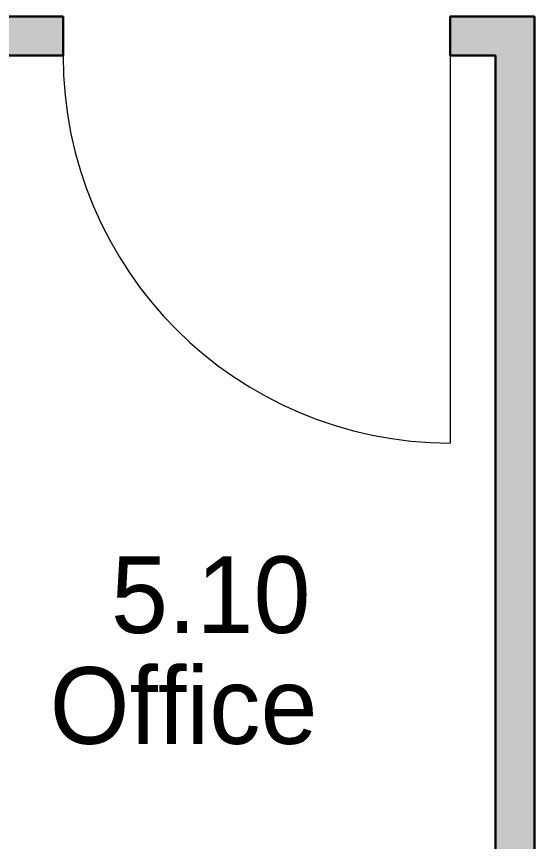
# Model space of a CAD drawing. Header units: millimetres. Extents: x 155927 to 326028, y -36033 to 97293.
# Drawn here: x 221500 to 222851, y 11457 to 13608 of the extents above; entities that cross this region are included whole.
import ezdxf

# ---------------------------------------------------------------- set-up
doc = ezdxf.new("R2010")
doc.units = ezdxf.units.MM
doc.header["$MEASUREMENT"] = 0
for name, color, linetype, lineweight in [('A-AREA-IDEN', 7, 'CONTINUOUS', 9), ('A-DOOR', 4, 'CONTINUOUS', 9), ('A-WALL-PATT', 7, 'CONTINUOUS', 9), ('I-WALL', 7, 'CONTINUOUS', 9)]:
    doc.layers.add(name, color=color, linetype=linetype, lineweight=lineweight)
doc.styles.add('Century Gothic', font='GOTHIC.TTF', dxfattribs={"height": 200})

msp = doc.modelspace()

# ---------------------------------------------------------------- hatches: boundary and pattern name
at = {"layer": 'A-WALL-PATT'}
h = msp.add_hatch(color=256, dxfattribs=at)
h.paths.add_polyline_path([(222850.8, 13505.6), (222850.8, 13607.6), (222631.3, 13607.6), (222631.3, 13505.6), (222748.8, 13505.6)], flags=0)
h.paths.add_polyline_path([(207219.8, 13505.6), (208121.3, 13505.6), (208121.3, 13607.6), (206670.8, 13607.6), (206670.8, 13505.6)], flags=0)
h.paths.add_polyline_path([(221621.3, 13505.6), (221621.3, 13607.6), (219907.3, 13607.6), (219907.3, 13505.6), (221171.1, 13505.6)], flags=0)
h.paths.add_polyline_path([(209350.8, 13505.6), (210797.3, 13505.6), (210797.3, 13607.6), (209131.3, 13607.6), (209131.3, 13505.6), (209248.8, 13505.6)], flags=0)
h.paths.add_polyline_path([(218897.3, 13505.6), (218897.3, 13607.6), (217183.3, 13607.6), (217183.3, 13505.6), (218138.2, 13505.6)], flags=0)
h.paths.add_polyline_path([(212026.8, 13505.6), (213497.3, 13505.6), (213497.3, 13607.6), (211807.3, 13607.6), (211807.3, 13505.6), (211924.8, 13505.6)], flags=0)
h.paths.add_polyline_path([(216173.3, 13505.6), (216173.3, 13607.6), (214507.3, 13607.6), (214507.3, 13505.6), (215711.9, 13505.6)], flags=0)
msp.add_hatch(color=256, dxfattribs=at).paths.add_polyline_path([(222748.8, 9780.1), (222850.8, 9780.1), (222850.8, 13505.6), (222748.8, 13505.6), (222748.8, 10128.1)], flags=0)

# ---------------------------------------------------------------- linework, layer by layer
at = {"layer": 'A-DOOR'}
msp.add_line((222631.3, 13505.6), (222631.3, 12495.6), dxfattribs=at)
msp.add_arc((222631.3, 13505.6), 1010, 180, 270, dxfattribs=at)
at = {"layer": 'I-WALL', "lineweight": 30}
for p, q in [((221621.3, 13607.6), (219907.3, 13607.6)), ((221621.3, 13505.6), (221621.3, 13607.6)), ((222850.8, 13607.6), (222631.3, 13607.6)), ((222631.3, 13607.6), (222631.3, 13505.6)), ((222850.8, 13505.6), (222850.8, 13607.6)), ((220126.8, 13505.6), (221621.3, 13505.6)), ((222631.3, 13505.6), (222748.8, 13505.6)), ((222748.8, 13505.6), (222748.8, 9780.1)), ((222850.8, 9780.1), (222850.8, 13505.6))]:
    msp.add_line(p, q, dxfattribs=at)

# ---------------------------------------------------------------- texts
at = {"layer": 'A-AREA-IDEN', "style": 'Century Gothic'}
for s, p in [('5.10', (221746.2, 12000.4)), ('Office', (221586.5, 11711.4))]:
    msp.add_text(s, height=200, dxfattribs=at).set_placement(p)

doc.saveas('drawing.dxf')
